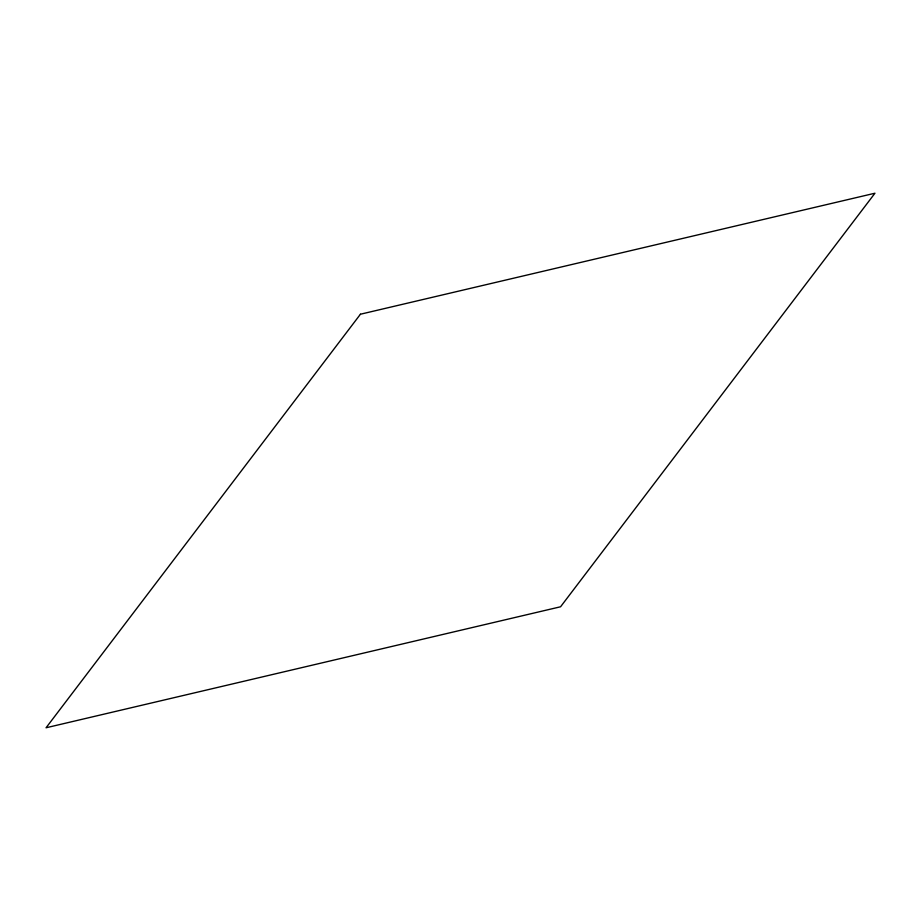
<?xml version="1.0" encoding="UTF-8"?>
<svg xmlns="http://www.w3.org/2000/svg" width="921" height="921" viewBox="0 0 921 921"><rect width="100%" height="100%" fill="white"/><g stroke="black" fill="none" stroke-linecap="round" stroke-linejoin="round"><path stroke-width="1.38" d="M360.433 314.222L46.05 727.774L560.567 606.778L874.95 193.226L360.433 314.222"/></g></svg>
